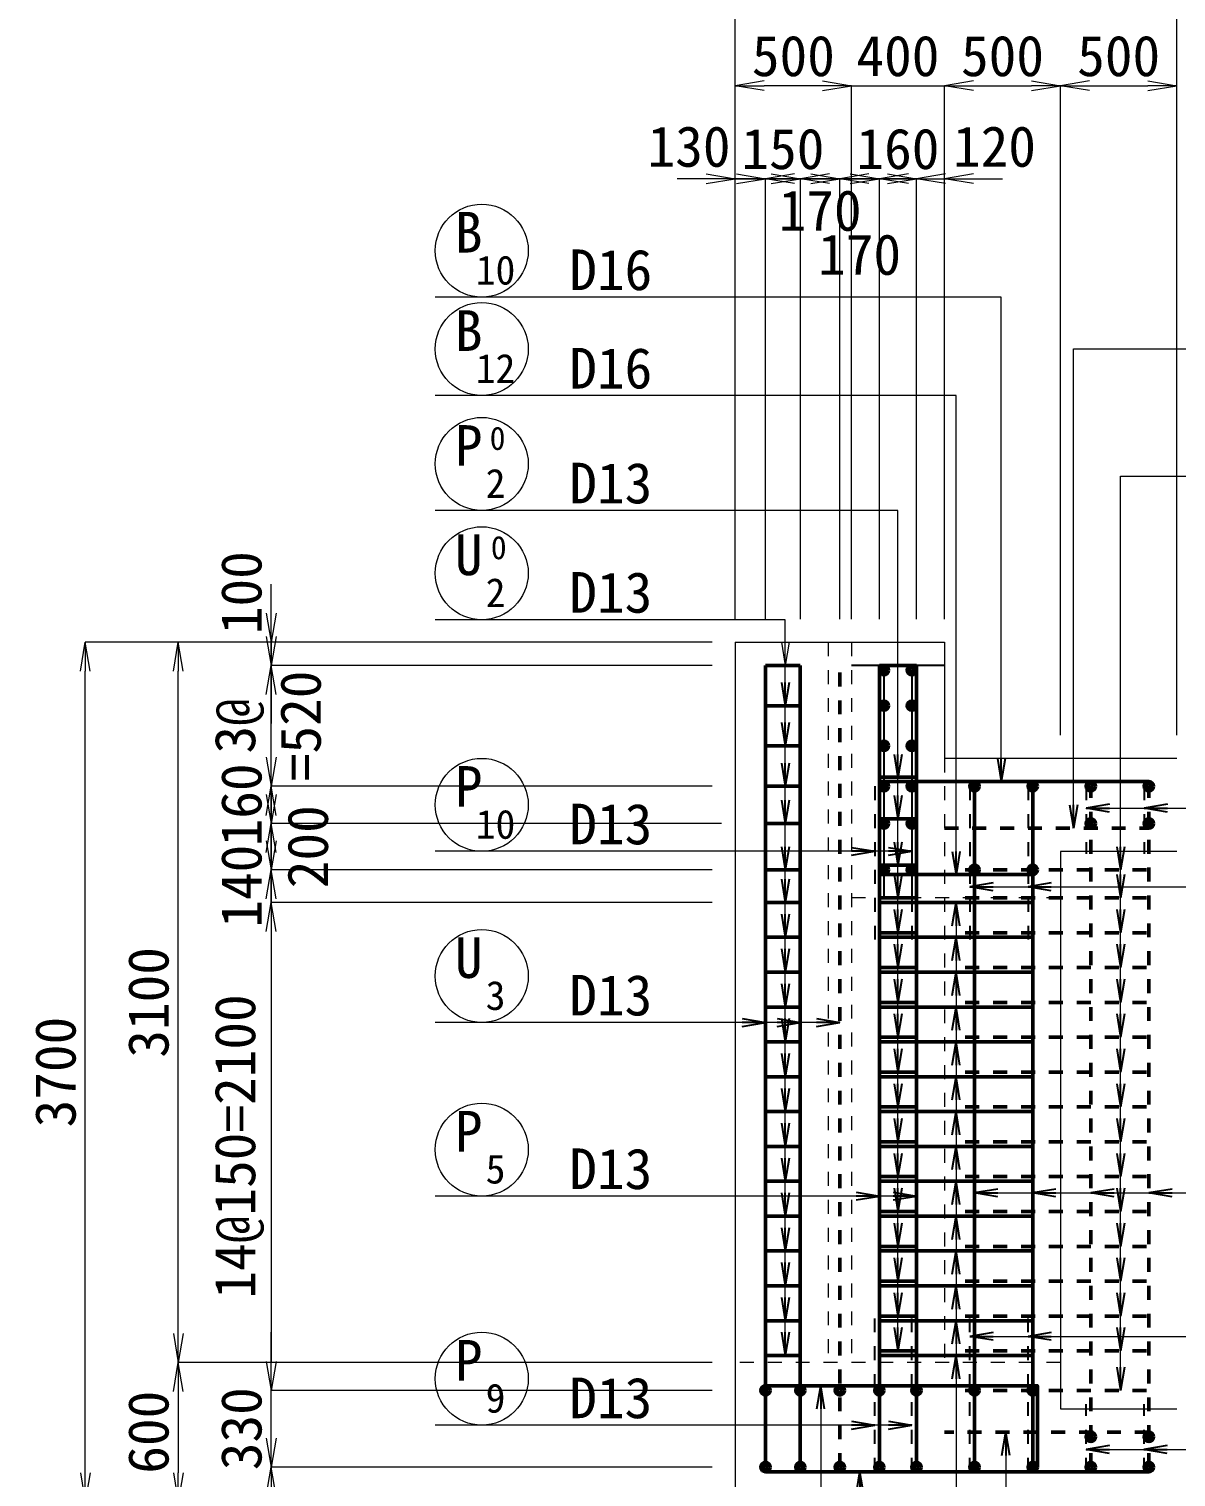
# Model space of a CAD drawing. Header units: millimetres. Extents: x 169470 to 758170, y -17820 to 11880.
# Drawn here: x 531818 to 536755, y 808 to 7041 of the extents above; entities that cross this region are included whole.
import ezdxf
from ezdxf.enums import TextEntityAlignment as Align

# ---------------------------------------------------------------- set-up
doc = ezdxf.new("R2010")
doc.units = ezdxf.units.MM
doc.header["$LTSCALE"] = 50
doc.header["$PDSIZE"] = 300
doc.linetypes.add('SXF_跳び破線', pattern=[12, 6, -6])
doc.layers.get('Defpoints').update_dxf_attribs({"color": 151})
for name, color, linetype, lineweight in [('D-BGD', 7, 'Continuous', 13), ('D-STR', 1, 'Continuous', 50), ('D-STR-DIM', 7, 'Continuous', 13), ('D-STR-HTXT', 7, 'Continuous', 13), ('D-STR-STR2', 6, 'Continuous', 25), ('D-STR-STR3', 4, 'Continuous', 25), ('D-STR-TXT', 7, 'Continuous', 13)]:
    doc.layers.add(name, color=color, linetype=linetype, lineweight=lineweight)
doc.styles.add('MS ゴシック', font='MS Gothic.ttf')
doc.styles.add('YOKO_GOTHIC', font='MS Gothic.ttf')
doc.dimstyles.new('DIM-50', dxfattribs={"dimscale": 50, "dimtxt": 3.5, "dimasz": 2.5, "dimexe": 0, "dimexo": 2, "dimgap": 0.8, "dimtad": 1, "dimdec": 0, "dimzin": 1, "dimdsep": 46, "dimtxsty": 'MS ゴシック', "dimblk": 'OPEN', "dimcen": 0.1, "dimclrd": 256, "dimclre": 256, "dimclrt": 256, "dimaunit": 1, "dimadec": 3, "dimazin": 0, "dimtfac": 1, "dimtdec": 0, "dimtix": 1, "dimtmove": 2, "dimatfit": 3, "dimldrblk": 'OPEN', "dimfxl": 1, "dimlwd": -1, "dimlwe": -1, "dimarcsym": 2})
doc.dimstyles.new('S50', dxfattribs={"dimscale": 50, "dimtxt": 3.5, "dimasz": 2, "dimexe": 1, "dimexo": 1, "dimgap": 1, "dimtad": 1, "dimdec": 0, "dimzin": 1, "dimdsep": 46, "dimtxsty": 'YOKO_GOTHIC', "dimblk": 'OPEN', "dimcen": 0, "dimclrd": 256, "dimclre": 256, "dimclrt": 256, "dimaunit": 1, "dimadec": 3, "dimazin": 0, "dimtfac": 1, "dimtdec": 0, "dimtix": 1, "dimtmove": 2, "dimatfit": 3, "dimldrblk": 'OPEN', "dimfxl": 1, "dimlwd": -1, "dimlwe": -1, "dimarcsym": 0})

# ---------------------------------------------------------------- blocks, each defined once
blk = doc.blocks.new('B')
at = {"layer": 'D-STR-STR2', "lineweight": 50}
for radius in [20, 10]:
    blk.add_circle((5866.7, 22812.3), radius, dxfattribs=at)
blk = doc.blocks.new('_Open')
at = {"color": 0, "linetype": 'ByBlock', "lineweight": -2}
for p, q in [((-1, 0.167), (0, 0)), ((-1, -0.167), (0, 0)), ((0, 0), (-1, 0))]:
    blk.add_line(p, q, dxfattribs=at)
blk = doc.blocks.new('*D478')
at = {"layer": 'D-STR-DIM', "ltscale": 1500, "transparency": 16777216}
for p, q in [((532860.7, 4526), (532860.7, 4651)), ((534758.1, 4401), (532860.7, 4401)), ((532860.7, 4401), (532860.7, 4301)), ((534758.1, 4301), (532860.7, 4301)), ((532860.7, 4176), (532860.7, 4051))]:
    blk.add_line(p, q, dxfattribs=at)
at = {"layer": 'Defpoints', "color": 0, "ltscale": 1500, "transparency": 16777216}
for p in [(534858.1, 4401), (532860.7, 4301), (534858.1, 4301)]:
    blk.add_point(p, dxfattribs=at)
at = {"layer": 'D-STR-DIM', "ltscale": 1500, "transparency": 16777216, "xscale": 125, "yscale": 125, "zscale": 125}
for p, rotation in [((532860.7, 4401), 270), ((532860.7, 4301), 90)]:
    blk.add_blockref('_Open', p, dxfattribs=dict(at, rotation=rotation))
at = {"layer": 'D-STR-DIM', "ltscale": 1500, "transparency": 16777216, "insert": (532733.2, 4614.4), "char_height": 175, "attachment_point": 5, "rotation": 90, "style": 'MS ゴシック'}
blk.add_mtext('100', dxfattribs=at)
blk = doc.blocks.new('*D479')
at = {"layer": 'D-STR-DIM', "ltscale": 1500, "transparency": 16777216}
for p, q in [((534758.1, 3281), (532860.7, 3281)), ((532860.7, 3156), (532860.7, 1306)), ((534758.1, 1181), (532860.7, 1181))]:
    blk.add_line(p, q, dxfattribs=at)
at = {"layer": 'Defpoints', "color": 0, "ltscale": 1500, "transparency": 16777216}
for p in [(534858.1, 3281), (532860.7, 1181), (534858.1, 1181)]:
    blk.add_point(p, dxfattribs=at)
at = {"layer": 'D-STR-DIM', "ltscale": 1500, "transparency": 16777216, "xscale": 125, "yscale": 125, "zscale": 125}
for p, rotation in [((532860.7, 3281), 90), ((532860.7, 1181), 270)]:
    blk.add_blockref('_Open', p, dxfattribs=dict(at, rotation=rotation))
at = {"layer": 'D-STR-DIM', "ltscale": 1500, "transparency": 16777216, "insert": (532723.9, 2231), "char_height": 175, "attachment_point": 5, "rotation": 90, "style": 'MS ゴシック'}
blk.add_mtext('14@150=2100', dxfattribs=at)
blk = doc.blocks.new('*D480')
at = {"layer": 'D-STR-DIM', "ltscale": 1500, "transparency": 16777216}
for p, q in [((532860.7, 976), (532860.7, 1101)), ((534758.1, 851), (532860.7, 851)), ((532860.7, 851), (532860.7, 701)), ((534758.1, 701), (532860.7, 701)), ((532860.7, 576), (532860.7, 451))]:
    blk.add_line(p, q, dxfattribs=at)
at = {"layer": 'Defpoints', "color": 0, "ltscale": 1500, "transparency": 16777216}
for p in [(534858.1, 851), (532860.7, 701), (534858.1, 701)]:
    blk.add_point(p, dxfattribs=at)
at = {"layer": 'D-STR-DIM', "ltscale": 1500, "transparency": 16777216, "xscale": 125, "yscale": 125, "zscale": 125}
for p, rotation in [((532860.7, 851), 270), ((532860.7, 701), 90)]:
    blk.add_blockref('_Open', p, dxfattribs=dict(at, rotation=rotation))
at = {"layer": 'D-STR-DIM', "ltscale": 1500, "transparency": 16777216, "insert": (532733.2, 492.4), "char_height": 175, "attachment_point": 5, "rotation": 90, "style": 'MS ゴシック'}
blk.add_mtext('150', dxfattribs=at)
blk = doc.blocks.new('*D481')
at = {"layer": 'D-STR-DIM', "ltscale": 1500, "transparency": 16777216}
for p, q in [((534758.1, 4401), (532460.7, 4401)), ((532460.7, 1426), (532460.7, 4276)), ((534758.1, 1301), (532460.7, 1301))]:
    blk.add_line(p, q, dxfattribs=at)
at = {"layer": 'Defpoints', "color": 0, "ltscale": 1500, "transparency": 16777216}
for p in [(532460.7, 4401), (534858.1, 4401), (534858.1, 1301)]:
    blk.add_point(p, dxfattribs=at)
at = {"layer": 'D-STR-DIM', "ltscale": 1500, "transparency": 16777216, "xscale": 125, "yscale": 125, "zscale": 125}
for p, rotation in [((532460.7, 4401), 90), ((532460.7, 1301), 270)]:
    blk.add_blockref('_Open', p, dxfattribs=dict(at, rotation=rotation))
at = {"layer": 'D-STR-DIM', "ltscale": 1500, "transparency": 16777216, "insert": (532333.2, 2851), "char_height": 175, "attachment_point": 5, "rotation": 90, "style": 'MS ゴシック'}
blk.add_mtext('3100', dxfattribs=at)
blk = doc.blocks.new('*D482')
at = {"layer": 'D-STR-DIM', "ltscale": 1500, "transparency": 16777216}
for p, q in [((534758.1, 1301), (532460.7, 1301)), ((532460.7, 1176), (532460.7, 826)), ((534758.1, 701), (532460.7, 701))]:
    blk.add_line(p, q, dxfattribs=at)
at = {"layer": 'Defpoints', "color": 0, "ltscale": 1500, "transparency": 16777216}
for p in [(534858.1, 1301), (532460.7, 701), (534858.1, 701)]:
    blk.add_point(p, dxfattribs=at)
at = {"layer": 'D-STR-DIM', "ltscale": 1500, "transparency": 16777216, "xscale": 125, "yscale": 125, "zscale": 125}
for p, rotation in [((532460.7, 1301), 90), ((532460.7, 701), 270)]:
    blk.add_blockref('_Open', p, dxfattribs=dict(at, rotation=rotation))
at = {"layer": 'D-STR-DIM', "ltscale": 1500, "transparency": 16777216, "insert": (532333.2, 1001), "char_height": 175, "attachment_point": 5, "rotation": 90, "style": 'MS ゴシック'}
blk.add_mtext('600', dxfattribs=at)
blk = doc.blocks.new('*D483')
at = {"layer": 'D-STR-DIM', "ltscale": 1500, "transparency": 16777216}
for p, q in [((534758.1, 4401), (532060.7, 4401)), ((532060.7, 826), (532060.7, 4276)), ((534758.1, 701), (532060.7, 701))]:
    blk.add_line(p, q, dxfattribs=at)
at = {"layer": 'Defpoints', "color": 0, "ltscale": 1500, "transparency": 16777216}
for p in [(532060.7, 4401), (534858.1, 4401), (534858.1, 701)]:
    blk.add_point(p, dxfattribs=at)
at = {"layer": 'D-STR-DIM', "ltscale": 1500, "transparency": 16777216, "xscale": 125, "yscale": 125, "zscale": 125}
for p, rotation in [((532060.7, 4401), 90), ((532060.7, 701), 270)]:
    blk.add_blockref('_Open', p, dxfattribs=dict(at, rotation=rotation))
at = {"layer": 'D-STR-DIM', "ltscale": 1500, "transparency": 16777216, "insert": (531933.2, 2551), "char_height": 175, "attachment_point": 5, "rotation": 90, "style": 'MS ゴシック'}
blk.add_mtext('3700', dxfattribs=at)
blk = doc.blocks.new('*D430')
at = {"layer": 'D-STR-DIM', "ltscale": 1500, "transparency": 16777216}
for p, q in [((534733.1, 6396.2), (534608.1, 6396.2)), ((534858.1, 4501), (534858.1, 6396.2)), ((534858.1, 6396.2), (534988.1, 6396.2)), ((534988.1, 4501), (534988.1, 6396.2)), ((535113.1, 6396.2), (535238.1, 6396.2))]:
    blk.add_line(p, q, dxfattribs=at)
at = {"layer": 'Defpoints', "color": 0, "ltscale": 1500, "transparency": 16777216}
for p in [(534988.1, 6396.2), (534858.1, 4401), (534988.1, 4401)]:
    blk.add_point(p, dxfattribs=at)
at = {"layer": 'D-STR-DIM', "ltscale": 1500, "transparency": 16777216, "xscale": 125, "yscale": 125, "zscale": 125}
blk.add_blockref('_Open', (534858.1, 6396.2), dxfattribs=at)
at = {"layer": 'D-STR-DIM', "ltscale": 1500, "transparency": 16777216, "xscale": 125, "yscale": 125, "zscale": 125, "rotation": 180}
blk.add_blockref('_Open', (534988.1, 6396.2), dxfattribs=at)
at = {"layer": 'D-STR-DIM', "ltscale": 1500, "transparency": 16777216, "insert": (534659.1, 6533.7), "char_height": 175, "attachment_point": 5, "style": 'MS ゴシック'}
blk.add_mtext('130', dxfattribs=at)
blk = doc.blocks.new('*D431')
at = {"layer": 'D-STR-DIM', "ltscale": 1500, "transparency": 16777216}
for p, q in [((534863.1, 6396.2), (534738.1, 6396.2)), ((534988.1, 4501), (534988.1, 6396.2)), ((534988.1, 6396.2), (535138.1, 6396.2)), ((535138.1, 4501), (535138.1, 6396.2)), ((535263.1, 6396.2), (535388.1, 6396.2))]:
    blk.add_line(p, q, dxfattribs=at)
at = {"layer": 'Defpoints', "color": 0, "ltscale": 1500, "transparency": 16777216}
for p in [(535138.1, 6396.2), (534988.1, 4401), (535138.1, 4401)]:
    blk.add_point(p, dxfattribs=at)
at = {"layer": 'D-STR-DIM', "ltscale": 1500, "transparency": 16777216, "xscale": 125, "yscale": 125, "zscale": 125}
blk.add_blockref('_Open', (534988.1, 6396.2), dxfattribs=at)
at = {"layer": 'D-STR-DIM', "ltscale": 1500, "transparency": 16777216, "xscale": 125, "yscale": 125, "zscale": 125, "rotation": 180}
blk.add_blockref('_Open', (535138.1, 6396.2), dxfattribs=at)
at = {"layer": 'D-STR-DIM', "ltscale": 1500, "transparency": 16777216, "insert": (535063.1, 6523.7), "char_height": 175, "attachment_point": 5, "style": 'MS ゴシック'}
blk.add_mtext('150', dxfattribs=at)
blk = doc.blocks.new('*D432')
at = {"layer": 'D-STR-DIM', "ltscale": 1500, "transparency": 16777216}
for p, q in [((535013.1, 6396.2), (534888.1, 6396.2)), ((535138.1, 4501), (535138.1, 6396.2)), ((535138.1, 6396.2), (535308.1, 6396.2)), ((535308.1, 4501), (535308.1, 6396.2)), ((535433.1, 6396.2), (535558.1, 6396.2))]:
    blk.add_line(p, q, dxfattribs=at)
at = {"layer": 'Defpoints', "color": 0, "ltscale": 1500, "transparency": 16777216}
for p in [(535308.1, 6396.2), (535138.1, 4401), (535308.1, 4401)]:
    blk.add_point(p, dxfattribs=at)
at = {"layer": 'D-STR-DIM', "ltscale": 1500, "transparency": 16777216, "xscale": 125, "yscale": 125, "zscale": 125}
blk.add_blockref('_Open', (535138.1, 6396.2), dxfattribs=at)
at = {"layer": 'D-STR-DIM', "ltscale": 1500, "transparency": 16777216, "xscale": 125, "yscale": 125, "zscale": 125, "rotation": 180}
blk.add_blockref('_Open', (535308.1, 6396.2), dxfattribs=at)
at = {"layer": 'D-STR-DIM', "ltscale": 1500, "transparency": 16777216, "insert": (535223.1, 6258.2), "char_height": 175, "attachment_point": 5, "style": 'MS ゴシック'}
blk.add_mtext('170', dxfattribs=at)
blk = doc.blocks.new('*D433')
at = {"layer": 'D-STR-DIM', "ltscale": 1500, "transparency": 16777216}
for p, q in [((535183.1, 6396.2), (535058.1, 6396.2)), ((535308.1, 4501), (535308.1, 6396.2)), ((535308.1, 6396.2), (535478.1, 6396.2)), ((535478.1, 4501), (535478.1, 6396.2)), ((535603.1, 6396.2), (535728.1, 6396.2))]:
    blk.add_line(p, q, dxfattribs=at)
at = {"layer": 'Defpoints', "color": 0, "ltscale": 1500, "transparency": 16777216}
for p in [(535478.1, 6396.2), (535308.1, 4401), (535478.1, 4401)]:
    blk.add_point(p, dxfattribs=at)
at = {"layer": 'D-STR-DIM', "ltscale": 1500, "transparency": 16777216, "xscale": 125, "yscale": 125, "zscale": 125}
blk.add_blockref('_Open', (535308.1, 6396.2), dxfattribs=at)
at = {"layer": 'D-STR-DIM', "ltscale": 1500, "transparency": 16777216, "xscale": 125, "yscale": 125, "zscale": 125, "rotation": 180}
blk.add_blockref('_Open', (535478.1, 6396.2), dxfattribs=at)
at = {"layer": 'D-STR-DIM', "ltscale": 1500, "transparency": 16777216, "insert": (535393.1, 6068.6), "char_height": 175, "attachment_point": 5, "style": 'MS ゴシック'}
blk.add_mtext('170', dxfattribs=at)
blk = doc.blocks.new('*D434')
at = {"layer": 'D-STR-DIM', "ltscale": 1500, "transparency": 16777216}
for p, q in [((535353.1, 6396.2), (535228.1, 6396.2)), ((535478.1, 4501), (535478.1, 6396.2)), ((535478.1, 6396.2), (535638.1, 6396.2)), ((535638.1, 4501), (535638.1, 6396.2)), ((535763.1, 6396.2), (535888.1, 6396.2))]:
    blk.add_line(p, q, dxfattribs=at)
at = {"layer": 'Defpoints', "color": 0, "ltscale": 1500, "transparency": 16777216}
for p in [(535638.1, 6396.2), (535478.1, 4401), (535638.1, 4401)]:
    blk.add_point(p, dxfattribs=at)
at = {"layer": 'D-STR-DIM', "ltscale": 1500, "transparency": 16777216, "xscale": 125, "yscale": 125, "zscale": 125}
blk.add_blockref('_Open', (535478.1, 6396.2), dxfattribs=at)
at = {"layer": 'D-STR-DIM', "ltscale": 1500, "transparency": 16777216, "xscale": 125, "yscale": 125, "zscale": 125, "rotation": 180}
blk.add_blockref('_Open', (535638.1, 6396.2), dxfattribs=at)
at = {"layer": 'D-STR-DIM', "ltscale": 1500, "transparency": 16777216, "insert": (535558.1, 6523.7), "char_height": 175, "attachment_point": 5, "style": 'MS ゴシック'}
blk.add_mtext('160', dxfattribs=at)
blk = doc.blocks.new('*D1862')
at = {"layer": 'D-STR-DIM', "ltscale": 1500, "transparency": 16777216}
for p, q in [((535513.1, 6396.2), (535388.1, 6396.2)), ((535638.1, 4501), (535638.1, 6396.2)), ((535638.1, 6396.2), (535758.1, 6396.2)), ((535758.1, 4501), (535758.1, 6396.2)), ((535883.1, 6396.2), (536008.1, 6396.2))]:
    blk.add_line(p, q, dxfattribs=at)
at = {"layer": 'Defpoints', "color": 0, "ltscale": 1500, "transparency": 16777216}
for p in [(535758.1, 6396.2), (535638.1, 4401), (535758.1, 4401)]:
    blk.add_point(p, dxfattribs=at)
at = {"layer": 'D-STR-DIM', "ltscale": 1500, "transparency": 16777216, "xscale": 125, "yscale": 125, "zscale": 125}
blk.add_blockref('_Open', (535638.1, 6396.2), dxfattribs=at)
at = {"layer": 'D-STR-DIM', "ltscale": 1500, "transparency": 16777216, "xscale": 125, "yscale": 125, "zscale": 125, "rotation": 180}
blk.add_blockref('_Open', (535758.1, 6396.2), dxfattribs=at)
at = {"layer": 'D-STR-DIM', "ltscale": 1500, "transparency": 16777216, "insert": (535973.5, 6533.7), "char_height": 175, "attachment_point": 5, "style": 'MS ゴシック'}
blk.add_mtext('120', dxfattribs=at)
blk = doc.blocks.new('*D435')
at = {"layer": 'D-STR-DIM', "ltscale": 1500, "transparency": 16777216}
for p, q in [((535233.1, 6796.2), (535108.1, 6796.2)), ((535358.1, 4501), (535358.1, 6796.2)), ((535358.1, 6796.2), (535758.1, 6796.2)), ((535758.1, 4501), (535758.1, 6796.2)), ((535883.1, 6796.2), (536008.1, 6796.2))]:
    blk.add_line(p, q, dxfattribs=at)
at = {"layer": 'Defpoints', "color": 0, "ltscale": 1500, "transparency": 16777216}
for p in [(535758.1, 6796.2), (535358.1, 4401), (535758.1, 4401)]:
    blk.add_point(p, dxfattribs=at)
at = {"layer": 'D-STR-DIM', "ltscale": 1500, "transparency": 16777216, "xscale": 125, "yscale": 125, "zscale": 125}
blk.add_blockref('_Open', (535358.1, 6796.2), dxfattribs=at)
at = {"layer": 'D-STR-DIM', "ltscale": 1500, "transparency": 16777216, "xscale": 125, "yscale": 125, "zscale": 125, "rotation": 180}
blk.add_blockref('_Open', (535758.1, 6796.2), dxfattribs=at)
at = {"layer": 'D-STR-DIM', "ltscale": 1500, "transparency": 16777216, "insert": (535558.1, 6923.7), "char_height": 175, "attachment_point": 5, "style": 'MS ゴシック'}
blk.add_mtext('400', dxfattribs=at)
blk = doc.blocks.new('*D1863')
at = {"layer": 'D-STR-DIM', "ltscale": 1500, "transparency": 16777216}
for p, q in [((534858.1, 4501), (534858.1, 6796.2)), ((535233.1, 6796.2), (534983.1, 6796.2)), ((535358.1, 4501), (535358.1, 6796.2))]:
    blk.add_line(p, q, dxfattribs=at)
at = {"layer": 'Defpoints', "color": 0, "ltscale": 1500, "transparency": 16777216}
for p in [(534858.1, 6796.2), (534858.1, 4401), (535358.1, 4401)]:
    blk.add_point(p, dxfattribs=at)
at = {"layer": 'D-STR-DIM', "ltscale": 1500, "transparency": 16777216, "xscale": 125, "yscale": 125, "zscale": 125, "rotation": 180}
blk.add_blockref('_Open', (534858.1, 6796.2), dxfattribs=at)
at = {"layer": 'D-STR-DIM', "ltscale": 1500, "transparency": 16777216, "xscale": 125, "yscale": 125, "zscale": 125}
blk.add_blockref('_Open', (535358.1, 6796.2), dxfattribs=at)
at = {"layer": 'D-STR-DIM', "ltscale": 1500, "transparency": 16777216, "insert": (535108.1, 6923.7), "char_height": 175, "attachment_point": 5, "style": 'MS ゴシック'}
blk.add_mtext('500', dxfattribs=at)
blk = doc.blocks.new('*D436')
at = {"layer": 'D-STR-DIM', "ltscale": 1500, "transparency": 16777216}
for p, q in [((535758.1, 4501), (535758.1, 6796.2)), ((535883.1, 6796.2), (536133.1, 6796.2)), ((536258.1, 4001), (536258.1, 6796.2))]:
    blk.add_line(p, q, dxfattribs=at)
at = {"layer": 'Defpoints', "color": 0, "ltscale": 1500, "transparency": 16777216}
for p in [(536258.1, 6796.2), (535758.1, 4401), (536258.1, 3901)]:
    blk.add_point(p, dxfattribs=at)
at = {"layer": 'D-STR-DIM', "ltscale": 1500, "transparency": 16777216, "xscale": 125, "yscale": 125, "zscale": 125, "rotation": 180}
blk.add_blockref('_Open', (535758.1, 6796.2), dxfattribs=at)
at = {"layer": 'D-STR-DIM', "ltscale": 1500, "transparency": 16777216, "xscale": 125, "yscale": 125, "zscale": 125}
blk.add_blockref('_Open', (536258.1, 6796.2), dxfattribs=at)
at = {"layer": 'D-STR-DIM', "ltscale": 1500, "transparency": 16777216, "insert": (536008.1, 6923.7), "char_height": 175, "attachment_point": 5, "style": 'MS ゴシック'}
blk.add_mtext('500', dxfattribs=at)
blk = doc.blocks.new('*D437')
at = {"layer": 'D-STR-DIM', "ltscale": 1500, "transparency": 16777216}
for p, q in [((534858.1, 4501), (534858.1, 7196.2)), ((534983.1, 7196.2), (536633.1, 7196.2)), ((536758.1, 4001), (536758.1, 7196.2))]:
    blk.add_line(p, q, dxfattribs=at)
at = {"layer": 'Defpoints', "color": 0, "ltscale": 1500, "transparency": 16777216}
for p in [(536758.1, 7196.2), (534858.1, 4401), (536758.1, 3901)]:
    blk.add_point(p, dxfattribs=at)
at = {"layer": 'D-STR-DIM', "ltscale": 1500, "transparency": 16777216, "xscale": 125, "yscale": 125, "zscale": 125, "rotation": 180}
blk.add_blockref('_Open', (534858.1, 7196.2), dxfattribs=at)
at = {"layer": 'D-STR-DIM', "ltscale": 1500, "transparency": 16777216, "xscale": 125, "yscale": 125, "zscale": 125}
blk.add_blockref('_Open', (536758.1, 7196.2), dxfattribs=at)
at = {"layer": 'D-STR-DIM', "ltscale": 1500, "transparency": 16777216, "insert": (535808.1, 7323.7), "char_height": 175, "attachment_point": 5, "style": 'MS ゴシック'}
blk.add_mtext('1900', dxfattribs=at)
blk = doc.blocks.new('*D213')
at = {"layer": 'D-STR-DIM', "ltscale": 1500, "transparency": 16777216}
for p, q in [((536258.1, 4001), (536258.1, 6796.2)), ((536383.1, 6796.2), (536633.1, 6796.2)), ((536758.1, 4001), (536758.1, 6796.2))]:
    blk.add_line(p, q, dxfattribs=at)
at = {"layer": 'Defpoints', "color": 0, "ltscale": 1500, "transparency": 16777216}
for p in [(536758.1, 6796.2), (536258.1, 3901), (536758.1, 3901)]:
    blk.add_point(p, dxfattribs=at)
at = {"layer": 'D-STR-DIM', "ltscale": 1500, "transparency": 16777216, "xscale": 125, "yscale": 125, "zscale": 125, "rotation": 180}
blk.add_blockref('_Open', (536258.1, 6796.2), dxfattribs=at)
at = {"layer": 'D-STR-DIM', "ltscale": 1500, "transparency": 16777216, "xscale": 125, "yscale": 125, "zscale": 125}
blk.add_blockref('_Open', (536758.1, 6796.2), dxfattribs=at)
at = {"layer": 'D-STR-DIM', "ltscale": 1500, "transparency": 16777216, "insert": (536508.1, 6923.7), "char_height": 175, "attachment_point": 5, "style": 'MS ゴシック'}
blk.add_mtext('500', dxfattribs=at)
blk = doc.blocks.new('*D2526')
at = {"layer": 'D-STR-DIM', "transparency": 16777216}
for p, q in [((532860.7, 1306), (532860.7, 1431)), ((534758.1, 1181), (532860.7, 1181)), ((532860.7, 851), (532860.7, 1181)), ((534758.1, 851), (532860.7, 851)), ((532860.7, 726), (532860.7, 601))]:
    blk.add_line(p, q, dxfattribs=at)
at = {"layer": 'Defpoints', "color": 0, "transparency": 16777216}
for p in [(532860.7, 1181), (534858.1, 1181), (534858.1, 851)]:
    blk.add_point(p, dxfattribs=at)
at = {"layer": 'D-STR-DIM', "transparency": 16777216, "xscale": 125, "yscale": 125, "zscale": 125}
for p, rotation in [((532860.7, 1181), 270), ((532860.7, 851), 90)]:
    blk.add_blockref('_Open', p, dxfattribs=dict(at, rotation=rotation))
at = {"layer": 'D-STR-DIM', "transparency": 16777216, "insert": (532733.2, 1016), "char_height": 175, "attachment_point": 5, "rotation": 90, "style": 'MS ゴシック'}
blk.add_mtext('330', dxfattribs=at)
blk = doc.blocks.new('*D2527')
at = {"layer": 'D-STR-DIM', "transparency": 16777216}
for p, q in [((532860.7, 3546), (532860.7, 3671)), ((534758.1, 3421), (532860.7, 3421)), ((532860.7, 3281), (532860.7, 3421)), ((534758.1, 3281), (532860.7, 3281)), ((532860.7, 3156), (532860.7, 3031))]:
    blk.add_line(p, q, dxfattribs=at)
at = {"layer": 'Defpoints', "color": 0, "transparency": 16777216}
for p in [(532860.7, 3421), (534858.1, 3421), (534858.1, 3281)]:
    blk.add_point(p, dxfattribs=at)
at = {"layer": 'D-STR-DIM', "transparency": 16777216, "xscale": 125, "yscale": 125, "zscale": 125}
for p, rotation in [((532860.7, 3421), 270), ((532860.7, 3281), 90)]:
    blk.add_blockref('_Open', p, dxfattribs=dict(at, rotation=rotation))
at = {"layer": 'D-STR-DIM', "transparency": 16777216, "insert": (532733.2, 3351), "char_height": 175, "attachment_point": 5, "rotation": 90, "style": 'MS ゴシック'}
blk.add_mtext('140', dxfattribs=at)
blk = doc.blocks.new('*D2528')
at = {"layer": 'D-STR-DIM', "transparency": 16777216}
for p, q in [((532860.7, 3746), (532860.7, 3871)), ((534798.6, 3621), (532860.7, 3621)), ((532860.7, 3421), (532860.7, 3621)), ((534758.1, 3421), (532860.7, 3421)), ((532860.7, 3296), (532860.7, 3171))]:
    blk.add_line(p, q, dxfattribs=at)
at = {"layer": 'Defpoints', "color": 0, "transparency": 16777216}
for p in [(532860.7, 3621), (534898.6, 3621), (534858.1, 3421)]:
    blk.add_point(p, dxfattribs=at)
at = {"layer": 'D-STR-DIM', "transparency": 16777216, "xscale": 125, "yscale": 125, "zscale": 125}
for p, rotation in [((532860.7, 3621), 270), ((532860.7, 3421), 90)]:
    blk.add_blockref('_Open', p, dxfattribs=dict(at, rotation=rotation))
at = {"layer": 'D-STR-DIM', "transparency": 16777216, "insert": (533019.2, 3521), "char_height": 175, "attachment_point": 5, "rotation": 90, "style": 'MS ゴシック'}
blk.add_mtext('200', dxfattribs=at)
blk = doc.blocks.new('*D2529')
at = {"layer": 'D-STR-DIM', "transparency": 16777216}
for p, q in [((532860.7, 3906), (532860.7, 4031)), ((534758.1, 3781), (532860.7, 3781)), ((532860.7, 3621), (532860.7, 3781)), ((534798.6, 3621), (532860.7, 3621)), ((532860.7, 3496), (532860.7, 3371))]:
    blk.add_line(p, q, dxfattribs=at)
at = {"layer": 'Defpoints', "color": 0, "transparency": 16777216}
for p in [(532860.7, 3781), (534858.1, 3781), (534898.6, 3621)]:
    blk.add_point(p, dxfattribs=at)
at = {"layer": 'D-STR-DIM', "transparency": 16777216, "xscale": 125, "yscale": 125, "zscale": 125}
for p, rotation in [((532860.7, 3781), 270), ((532860.7, 3621), 90)]:
    blk.add_blockref('_Open', p, dxfattribs=dict(at, rotation=rotation))
at = {"layer": 'D-STR-DIM', "transparency": 16777216, "insert": (532733.2, 3701), "char_height": 175, "attachment_point": 5, "rotation": 90, "style": 'MS ゴシック'}
blk.add_mtext('160', dxfattribs=at)
blk = doc.blocks.new('*D2530')
at = {"layer": 'D-STR-DIM', "transparency": 16777216}
for p, q in [((532860.7, 4426), (532860.7, 4551)), ((534758.1, 4301), (532860.7, 4301)), ((532860.7, 3781), (532860.7, 4301)), ((534758.1, 3781), (532860.7, 3781)), ((532860.7, 3656), (532860.7, 3531))]:
    blk.add_line(p, q, dxfattribs=at)
at = {"layer": 'Defpoints', "color": 0, "transparency": 16777216}
for p in [(532860.7, 4301), (534858.1, 4301), (534858.1, 3781)]:
    blk.add_point(p, dxfattribs=at)
at = {"layer": 'D-STR-DIM', "transparency": 16777216, "xscale": 125, "yscale": 125, "zscale": 125}
for p, rotation in [((532860.7, 4301), 270), ((532860.7, 3781), 90)]:
    blk.add_blockref('_Open', p, dxfattribs=dict(at, rotation=rotation))
at = {"layer": 'D-STR-DIM', "transparency": 16777216, "char_height": 175, "attachment_point": 5, "rotation": 90, "style": 'MS ゴシック'}
for s, insert in [('=520', (532988.2, 4041)), ('3@', (532723.9, 4041))]:
    blk.add_mtext(s, dxfattribs=dict(at, insert=insert))

msp = doc.modelspace()

# ---------------------------------------------------------------- linework, layer by layer
at = {"layer": 'D-BGD'}
for p, q in [((534858.08, 4401.01), (535758.08, 4401.01)), ((534858.08, 4401.01), (534858.08, 701.01)), ((535758.08, 4401.01), (535758.08, 3901.01)), ((536758.08, 3901.01), (535758.08, 3901.01))]:
    msp.add_line(p, q, dxfattribs=at)
at = {"layer": 'D-BGD', "linetype": 'SXF_跳び破線', "ltscale": 0.2}
for p, q in [((535258.08, 4401.01), (535258.08, 1301.01)), ((535358.08, 4401.01), (535358.08, 1301.01)), ((535758.08, 3901.01), (535758.08, 1301.01)), ((536258.08, 3301.01), (535358.08, 3301.01)), ((536258.08, 1301.01), (534858.08, 1301.01))]:
    msp.add_line(p, q, dxfattribs=at)
at = {"layer": 'D-BGD'}
msp.add_lwpolyline([(536758.08, 3501.01), (536258.08, 3501.01), (536258.08, 1101.01), (536758.08, 1101.01)], dxfattribs=at)
at = {"layer": 'D-STR'}
for p, q in [((534988.08, 851.01), (534988.08, 4301.01)), ((534988.08, 4301.01), (535138.08, 4301.01)), ((535138.08, 851.01), (535138.08, 4301.01)), ((535478.08, 851.01), (535478.08, 4301.01)), ((535478.08, 4301.01), (535638.08, 4301.01)), ((535638.08, 851.01), (535638.08, 4301.01)), ((534988.08, 4128.01), (535138.08, 4128.01)), ((534988.08, 3955.01), (535138.08, 3955.01)), ((535478.08, 3821.01), (535638.08, 3821.01)), ((534988.08, 3781.01), (535138.08, 3781.01)), ((535478.08, 3801.01), (536638.08, 3801.01)), ((535888.08, 851.01), (535888.08, 3781.01)), ((536138.08, 851.01), (536138.08, 3781.01)), ((534988.08, 3621.01), (535138.08, 3621.01)), ((535478.08, 3641.01), (535638.08, 3641.01)), ((535478.08, 3441.01), (535638.08, 3441.01)), ((534988.08, 3421.01), (535138.08, 3421.01)), ((536138.08, 3401.01), (535478.08, 3401.01)), ((534988.08, 3281.01), (535138.08, 3281.01)), ((535478.08, 3301.01), (535638.08, 3301.01)), ((536138.08, 3281.01), (535478.08, 3281.01)), ((534988.08, 3131.01), (535138.08, 3131.01)), ((535478.08, 3151.01), (535638.08, 3151.01)), ((536138.08, 3131.01), (535478.08, 3131.01)), ((535478.08, 3001.01), (535638.08, 3001.01)), ((534988.08, 2981.01), (535138.08, 2981.01)), ((536138.08, 2981.01), (535478.08, 2981.01)), ((534988.08, 2831.01), (535138.08, 2831.01)), ((535478.08, 2851.01), (535638.08, 2851.01)), ((536138.08, 2831.01), (535478.08, 2831.01)), ((534988.08, 2681.01), (535138.08, 2681.01)), ((535478.08, 2701.01), (535638.08, 2701.01)), ((536138.08, 2681.01), (535478.08, 2681.01)), ((534988.08, 2531.01), (535138.08, 2531.01)), ((535478.08, 2551.01), (535638.08, 2551.01)), ((536138.08, 2531.01), (535478.08, 2531.01)), ((534988.08, 2381.01), (535138.08, 2381.01)), ((535478.08, 2401.01), (535638.08, 2401.01)), ((536138.08, 2381.01), (535478.08, 2381.01)), ((535478.08, 2251.01), (535638.08, 2251.01)), ((534988.08, 2231.01), (535138.08, 2231.01)), ((536138.08, 2231.01), (535478.08, 2231.01)), ((534988.08, 2081.01), (535138.08, 2081.01)), ((535478.08, 2101.01), (535638.08, 2101.01)), ((536138.08, 2081.01), (535478.08, 2081.01)), ((535478.08, 1951.01), (535638.08, 1951.01)), ((534988.08, 1931.01), (535138.08, 1931.01)), ((536138.08, 1931.01), (535478.08, 1931.01)), ((534988.08, 1781.01), (535138.08, 1781.01)), ((535478.08, 1801.01), (535638.08, 1801.01)), ((536138.08, 1781.01), (535478.08, 1781.01)), ((534988.08, 1631.01), (535138.08, 1631.01)), ((535478.08, 1651.01), (535638.08, 1651.01)), ((536138.08, 1631.01), (535478.08, 1631.01)), ((535478.08, 1501.01), (535638.08, 1501.01)), ((534988.08, 1481.01), (535138.08, 1481.01)), ((536138.08, 1481.01), (535478.08, 1481.01)), ((534988.08, 1331.01), (535138.08, 1331.01)), ((535478.08, 1351.01), (535638.08, 1351.01)), ((536138.08, 1331.01), (535478.08, 1331.01)), ((536638.08, 831.01), (534988.08, 831.01))]:
    msp.add_line(p, q, dxfattribs=at)
at = {"layer": 'D-STR', "linetype": 'SXF_跳び破線', "ltscale": 0.2}
for p, q in [((535308.08, 851.01), (535308.08, 4301.01)), ((536388.08, 851.01), (536388.08, 3781.01)), ((536638.08, 851.01), (536638.08, 3781.01)), ((535758.08, 3601.01), (536638.08, 3601.01)), ((535848.08, 3421.01), (536638.08, 3421.01)), ((535848.08, 3301.01), (536638.08, 3301.01)), ((535848.08, 3151.01), (536638.08, 3151.01)), ((535848.08, 3001.01), (536638.08, 3001.01)), ((535848.08, 2851.01), (536638.08, 2851.01)), ((535848.08, 2701.01), (536638.08, 2701.01)), ((535848.08, 2551.01), (536638.08, 2551.01)), ((535848.08, 2401.01), (536638.08, 2401.01)), ((535848.08, 2251.01), (536638.08, 2251.01)), ((535848.08, 2101.01), (536638.08, 2101.01)), ((535848.08, 1951.01), (536638.08, 1951.01)), ((535848.08, 1801.01), (536638.08, 1801.01)), ((535848.08, 1651.01), (536638.08, 1651.01)), ((535848.08, 1501.01), (536638.08, 1501.01)), ((535848.08, 1351.01), (536638.08, 1351.01)), ((535848.08, 1181.01), (536638.08, 1181.01)), ((536638.08, 1001.01), (535758.08, 1001.01))]:
    msp.add_line(p, q, dxfattribs=at)
at = {"layer": 'D-STR'}
msp.add_lwpolyline([(536158.08, 851.01), (536158.08, 1201.01), (534988.08, 1201.01)], dxfattribs=at)
at = {"layer": 'D-STR-HTXT'}
msp.add_line((535558.08, 4968.71), (533567.11, 4968.71), dxfattribs=at)
for centre in [(533767.11, 6086.61), (533767.11, 5663.18), (533767.11, 3701.29), (533767.11, 2964.55), (533767.11, 2217.4), (533767.11, 1231.31)]:
    msp.add_circle(centre, 200, dxfattribs=at)
at = {"layer": 'D-STR-HTXT', "color": 4}
for centre in [(533767.11, 5168.71), (533767.11, 4698.21)]:
    msp.add_circle(centre, 200, dxfattribs=at)
at = {"layer": 'D-STR-STR3', "linetype": 'SXF_跳び破線', "ltscale": 0.2}
for p, q in [((535458.08, 3781.01), (535458.08, 3091.01)), ((535618.08, 3781.01), (535618.08, 3091.01)), ((535868.08, 3781.01), (535868.08, 3091.01)), ((536118.08, 3781.01), (536118.08, 3091.01)), ((536368.08, 3781.01), (536368.08, 3491.01)), ((536618.08, 3781.01), (536618.08, 3491.01)), ((535458.08, 831.01), (535458.08, 1521.01)), ((535618.08, 831.01), (535618.08, 1521.01)), ((535868.08, 831.01), (535868.08, 1521.01)), ((536118.08, 831.01), (536118.08, 1521.01)), ((536368.08, 831.01), (536368.08, 1121.01)), ((536618.08, 831.01), (536618.08, 1121.01))]:
    msp.add_line(p, q, dxfattribs=at)
at = {"layer": 'Defpoints'}
for p, q in [((535758.08, 4301.01), (535358.08, 4301.01)), ((535498.08, 4281.01), (535498.08, 3301.01)), ((535618.08, 4281.01), (535618.08, 3301.01))]:
    msp.add_line(p, q, dxfattribs=at)

# ---------------------------------------------------------------- block references
at = {"layer": 'D-STR-HTXT', "xscale": 100, "yscale": 100, "zscale": 100, "rotation": 270}
msp.add_blockref('_Open', (535073.08, 4301.01), dxfattribs=at)
at = {"layer": 'D-STR-STR2'}
for p in [(529631.43, -18531.26), (529751.43, -18531.26), (529631.43, -18684.26), (529751.43, -18684.26), (529631.43, -18857.26), (529751.43, -18857.26), (529631.43, -19031.26), (529751.43, -19031.26), (530021.43, -19031.26), (530271.43, -19031.26), (530521.43, -19031.26), (530771.43, -19031.26), (529631.43, -19191.26), (529751.43, -19191.26), (530521.43, -19191.26), (530771.43, -19191.26), (529631.43, -19391.26), (529751.43, -19391.26), (530021.43, -19391.26), (530271.43, -19391.26), (529121.43, -21631.26), (529271.43, -21631.26), (529441.43, -21631.26), (529611.43, -21631.26), (529771.43, -21631.26), (530021.43, -21631.26), (530271.43, -21631.26), (530521.43, -21831.26), (530771.43, -21831.26), (529121.43, -21961.26), (529271.43, -21961.26), (529441.43, -21961.26), (529611.43, -21961.26), (529771.43, -21961.26), (530021.43, -21961.26), (530271.43, -21961.26), (530521.43, -21961.26), (530771.43, -21961.26)]:
    msp.add_blockref('B', p, dxfattribs=at)

# ---------------------------------------------------------------- texts
at = {"layer": 'D-STR-TXT', "style": 'YOKO_GOTHIC'}
for s, height, p in [('B', 175, (533710.84, 6078.3)), ('10', 125, (533826.5, 5940.49)), ('B', 175, (533710.84, 5654.87)), ('12', 125, (533826.5, 5517.06)), ('P', 175, (533710.84, 3692.97)), ('10', 125, (533826.5, 3555.17)), ('U', 175, (533710.84, 2956.23)), ('3', 125, (533826.5, 2818.43)), ('P', 175, (533710.84, 2209.08)), ('5', 125, (533826.5, 2071.28)), ('P', 175, (533710.84, 1223)), ('9', 125, (533826.5, 1085.19))]:
    msp.add_text(s, height=height, dxfattribs=at).set_placement(p, align=Align.CENTER)
for s, p in [('D16', (534143.63, 5916.61)), ('D16', (534143.63, 5493.18)), ('D13', (534143.63, 3531.29)), ('D13', (534143.63, 2794.55)), ('D13', (534143.63, 2047.4)), ('D13', (534143.63, 1061.31))]:
    msp.add_text(s, height=175, dxfattribs=at).set_placement(p)
at = {"layer": 'D-STR-TXT', "color": 4, "style": 'YOKO_GOTHIC'}
for s, height, p in [('P', 175, (533710.84, 5160.4)), ('0', 100, (533835.23, 5228.9)), ('2', 125, (533826.5, 5022.59)), ('U', 175, (533710.84, 4689.89)), ('0', 100, (533840.07, 4758.45)), ('2', 125, (533826.5, 4552.09))]:
    msp.add_text(s, height=height, dxfattribs=at).set_placement(p, align=Align.CENTER)
for p in [(534143.63, 4998.71), (534143.63, 4528.21)]:
    msp.add_text('D13', height=175, dxfattribs=at).set_placement(p)

# ---------------------------------------------------------------- dimensions: what is measured, and where the dimension line sits
at = {"layer": 'D-STR-DIM', "ltscale": 1500}
for base, p1, p2, picture, middle in [((536758.08, 7196.25), (534858.08, 4401.01), (536758.08, 3901.01), '*D437', (535808.08, 7323.75)), ((534858.08, 6796.25), (535358.08, 4401.01), (534858.08, 4401.01), '*D1863', (535108.08, 6923.75)), ((535758.08, 6796.25), (535358.08, 4401.01), (535758.08, 4401.01), '*D435', (535558.08, 6923.75)), ((536258.08, 6796.25), (535758.08, 4401.01), (536258.08, 3901.01), '*D436', (536008.08, 6923.75)), ((536758.08, 6796.25), (536258.08, 3901.01), (536758.08, 3901.01), '*D213', (536508.08, 6923.75)), ((535138.08, 6396.25), (534988.08, 4401.01), (535138.08, 4401.01), '*D431', (535063.08, 6523.75)), ((535638.08, 6396.25), (535478.08, 4401.01), (535638.08, 4401.01), '*D434', (535558.08, 6523.75))]:
    dim = msp.add_linear_dim(base=base, p1=p1, p2=p2, dimstyle='DIM-50', dxfattribs=at)
    dim.commit()
    dim.dimension.update_dxf_attribs({"geometry": picture, "text_midpoint": middle})
for base, p1, p2, picture, middle in [((534988.08, 6396.25), (534858.08, 4401.01), (534988.08, 4401.01), '*D430', (534659.12, 6533.75)), ((535758.08, 6396.25), (535638.08, 4401.01), (535758.08, 4401.01), '*D1862', (535973.47, 6533.75)), ((535308.08, 6396.25), (535138.08, 4401.01), (535308.08, 4401.01), '*D432', (535223.08, 6258.24)), ((535478.08, 6396.25), (535308.08, 4401.01), (535478.08, 4401.01), '*D433', (535393.08, 6068.57))]:
    dim = msp.add_linear_dim(base=base, p1=p1, p2=p2, dimstyle='DIM-50', dxfattribs=at)
    dim.commit()
    dim.dimension.update_dxf_attribs({"geometry": picture, "text_midpoint": middle, "dimtype": 160})
for base, p1, p2, picture, middle in [((532860.74, 4301.01), (534858.08, 4401.01), (534858.08, 4301.01), '*D478', (532733.24, 4614.43)), ((532860.74, 701.01), (534858.08, 851.01), (534858.08, 701.01), '*D480', (532733.24, 492.38))]:
    dim = msp.add_linear_dim(base=base, p1=p1, p2=p2, angle=90, dimstyle='DIM-50', dxfattribs=at)
    dim.commit()
    dim.dimension.update_dxf_attribs({"geometry": picture, "text_midpoint": middle, "dimtype": 160})
at = {"layer": 'D-STR-DIM'}
dim = msp.add_linear_dim(base=(532860.74, 4301.01), p1=(534858.08, 3781.01), p2=(534858.08, 4301.01), angle=90, text='3@\\X=<>', dimstyle='DIM-50', dxfattribs=at)
dim.commit()
dim.dimension.update_dxf_attribs({"geometry": '*D2530', "text_midpoint": (532860.74, 4041.01)})
at = {"layer": 'D-STR-DIM', "ltscale": 1500}
for base, p1, p2, picture, middle in [((532060.74, 4401.01), (534858.08, 701.01), (534858.08, 4401.01), '*D483', (531933.24, 2551.01)), ((532460.74, 4401.01), (534858.08, 1301.01), (534858.08, 4401.01), '*D481', (532333.24, 2851.01)), ((532460.74, 701.01), (534858.08, 1301.01), (534858.08, 701.01), '*D482', (532333.24, 1001.01))]:
    dim = msp.add_linear_dim(base=base, p1=p1, p2=p2, angle=90, dimstyle='DIM-50', dxfattribs=at)
    dim.commit()
    dim.dimension.update_dxf_attribs({"geometry": picture, "text_midpoint": middle})
at = {"layer": 'D-STR-DIM'}
for base, p1, p2, picture, middle in [((532860.74, 3781.01), (534898.63, 3621.01), (534858.08, 3781.01), '*D2529', (532733.24, 3701.01)), ((532860.74, 3421.01), (534858.08, 3281.01), (534858.08, 3421.01), '*D2527', (532733.24, 3351.01)), ((532860.74, 1181.01), (534858.08, 851.01), (534858.08, 1181.01), '*D2526', (532733.24, 1016.01))]:
    dim = msp.add_linear_dim(base=base, p1=p1, p2=p2, angle=90, dimstyle='DIM-50', dxfattribs=at)
    dim.commit()
    dim.dimension.update_dxf_attribs({"geometry": picture, "text_midpoint": middle})
dim = msp.add_linear_dim(base=(532860.74, 3621.01), p1=(534858.08, 3421.01), p2=(534898.63, 3621.01), angle=90, dimstyle='DIM-50', dxfattribs=at)
dim.commit()
dim.dimension.update_dxf_attribs({"geometry": '*D2528', "text_midpoint": (533019.21, 3521.01), "dimtype": 160})
at = {"layer": 'D-STR-DIM', "ltscale": 1500}
dim = msp.add_linear_dim(base=(532860.74, 1181.01), p1=(534858.08, 3281.01), p2=(534858.08, 1181.01), angle=90, text='14@150=<>', dimstyle='DIM-50', dxfattribs=at)
dim.commit()
dim.dimension.update_dxf_attribs({"geometry": '*D479', "text_midpoint": (532723.92, 2231.01)})

# ---------------------------------------------------------------- leaders
at = {"layer": 'D-STR-HTXT'}
for points in [[(536002.99, 3801.01), (536002.99, 5886.61), (533567.11, 5886.61)], [(536313.63, 3601.01), (536313.63, 5664.18), (537936.77, 5664.18)], [(535808.08, 3401.01), (535808.08, 5463.18), (533567.11, 5463.18)], [(536516.43, 1181.01), (536516.43, 5116.04), (537869.08, 5116.04)], [(535558.08, 1351.01), (535558.08, 4968.71)], [(536368.08, 3687.11), (537007.24, 3687.11), (537007.24, 4592.21)], [(535073.08, 1331.01), (535073.08, 4498.21), (533567.11, 4498.21)], [(535073.08, 4128.01), (535073.08, 4496.5)], [(535073.08, 3955.01), (535073.08, 4323.5)], [(535558.08, 3817.67), (535558.08, 4194.32)], [(535073.08, 3781.01), (535073.08, 4149.5)], [(535868.08, 3348.3), (537252.98, 3348.3), (537252.98, 4071.54)], [(535558.08, 3641.01), (535558.08, 4017.67)], [(535073.08, 3621.01), (535073.08, 3969.5)], [(535558.08, 3441.01), (535558.08, 3817.67)], [(535073.08, 3421.01), (535073.08, 3789.5)], [(536516.43, 3421.01), (536516.43, 3797.67)], [(535558.08, 3301.01), (535558.08, 3677.67)], [(536618.08, 3687.11), (536858.68, 3687.11)], [(535073.08, 3281.01), (535073.08, 3649.5)], [(536516.43, 3301.01), (536516.43, 3657.67)], [(535618.08, 3501.29), (533567.11, 3501.29)], [(535073.08, 3131.01), (535073.08, 3499.5)], [(535458.08, 3501.29), (535171.9, 3501.29)], [(535558.08, 3151.01), (535558.08, 3527.67)], [(536516.43, 3151.01), (536516.43, 3507.67)], [(535558.08, 3001.01), (535558.08, 3377.67)], [(535073.08, 2981.01), (535073.08, 3349.5)], [(536118.08, 3348.3), (536345.03, 3348.3)], [(536516.43, 3001.01), (536516.43, 3357.67)], [(535808.08, 3281.01), (535808.08, -792.56), (537873.95, -792.56)], [(535073.08, 2831.01), (535073.08, 3199.5)], [(535558.08, 2851.01), (535558.08, 3227.67)], [(536516.43, 2851.01), (536516.43, 3207.67)], [(535808.08, 3131.01), (535808.08, 2808.47)], [(535558.08, 2701.01), (535558.08, 3077.67)], [(536516.43, 2701.01), (536516.43, 3057.67)], [(535073.08, 2681.01), (535073.08, 3049.5)], [(535808.08, 2981.01), (535808.08, 2658.47)], [(535073.08, 2531.01), (535073.08, 2899.5)], [(535558.08, 2551.01), (535558.08, 2927.67)], [(536516.43, 2551.01), (536516.43, 2907.67)], [(535808.08, 2831.01), (535808.08, 2508.47)], [(535308.08, 2764.55), (533567.11, 2764.55)], [(534988.08, 2764.55), (534488.49, 2764.55)], [(535138.08, 2764.55), (534533.25, 2764.55)], [(535073.08, 2381.01), (535073.08, 2749.5)], [(535558.08, 2401.01), (535558.08, 2777.67)], [(536516.43, 2401.01), (536516.43, 2757.67)], [(535808.08, 2681.01), (535808.08, 2358.47)], [(535558.08, 2251.01), (535558.08, 2627.67)], [(535073.08, 2231.01), (535073.08, 2599.5)], [(536516.43, 2251.01), (536516.43, 2607.67)], [(535808.08, 2531.01), (535808.08, 2208.47)], [(535073.08, 2081.01), (535073.08, 2449.5)], [(535558.08, 2101.01), (535558.08, 2477.67)], [(536516.43, 2101.01), (536516.43, 2457.67)], [(535808.08, 2381.01), (535808.08, 2058.47)], [(535558.08, 1951.01), (535558.08, 2327.67)], [(536516.43, 1951.01), (536516.43, 2307.67)], [(535073.08, 1931.01), (535073.08, 2299.5)], [(535808.08, 2231.01), (535808.08, 1908.47)], [(535073.08, 1781.01), (535073.08, 2149.5)], [(535558.08, 1801.01), (535558.08, 2177.67)], [(536516.43, 1801.01), (536516.43, 2157.67)], [(535808.08, 2081.01), (535808.08, 1758.47)], [(535638.08, 2017.4), (533567.11, 2017.4)], [(535478.08, 2017.4), (534955.99, 2017.4)], [(535073.08, 1631.01), (535073.08, 1999.5)], [(535558.08, 1651.01), (535558.08, 2027.67)], [(535888.08, 2030.89), (537869.08, 2030.89)], [(536138.08, 2030.89), (536501.86, 2030.89)], [(536388.08, 2030.89), (536751.86, 2030.89)], [(536516.43, 1651.01), (536516.43, 2007.67)], [(536638.08, 2030.89), (537102.6, 2030.89)], [(535558.08, 1501.01), (535558.08, 1877.67)], [(535808.08, 1931.01), (535808.08, 1608.47)], [(535073.08, 1481.01), (535073.08, 1849.5)], [(536516.43, 1501.01), (536516.43, 1857.67)], [(535808.08, 1781.01), (535808.08, 1458.47)], [(536516.43, 1351.01), (536516.43, 1707.67)], [(535808.08, 1631.01), (535808.08, 1308.47)], [(535808.08, 1481.01), (535808.08, 1158.47)], [(535868.08, 1413.63), (537875.61, 1413.63)], [(536118.08, 1413.63), (536450.16, 1413.63)], [(535808.08, 1331.01), (535808.08, 1008.47)], [(535225.7, 1201.01), (535225.7, 86.25), (533567.11, 86.25)], [(535618.08, 1031.31), (533567.11, 1031.31)], [(535458.08, 1031.31), (535049.6, 1031.31)], [(536022.29, 1001.01), (536022.29, -300.61), (537873.95, -300.61)], [(536368.08, 926.44), (536864.48, 926.44), (536864.48, 274.25)], [(536616.28, 926.44), (536864.48, 926.44)], [(535394.75, 831.01), (535394.75, -542.86), (533737.59, -542.86)]]:
    msp.add_leader(points, dimstyle='S50', dxfattribs=at)

doc.saveas('drawing.dxf')
